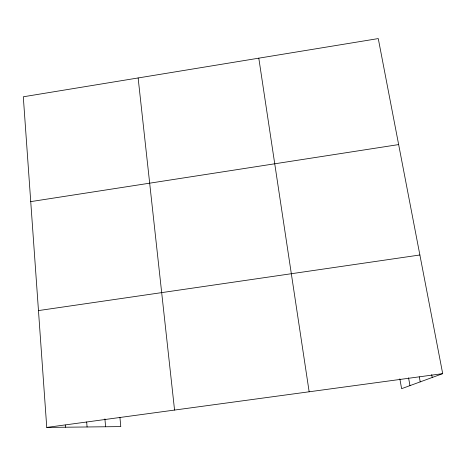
<?xml version="1.0" encoding="UTF-8"?>
<svg xmlns="http://www.w3.org/2000/svg" width="466" height="466" viewBox="0 0 466 466"><rect width="100%" height="100%" fill="white"/><g stroke="black" fill="none" stroke-linecap="round" stroke-linejoin="round"><path stroke-width="0.7" d="M119.925 417.344L120.781 426.6L46.757 427.421L23.3 96.788L378.264 38.579L442.7 373.65L401.61 388.679L399.845 378.846M30.739 201.621L398.651 144.582M38.468 310.583L419.883 254.989M46.757 427.421L442.7 373.65M431.708 374.641L432.244 377.477M419.295 376.895L420.216 381.875M408.554 377.821L409.969 385.621M258.799 58.168L309.15 391.79M138.134 77.956L174.564 410.068M104.908 418.887L105.607 426.769M86.664 421.957L87.084 426.973M65.292 425.039L65.456 427.217"/></g></svg>
